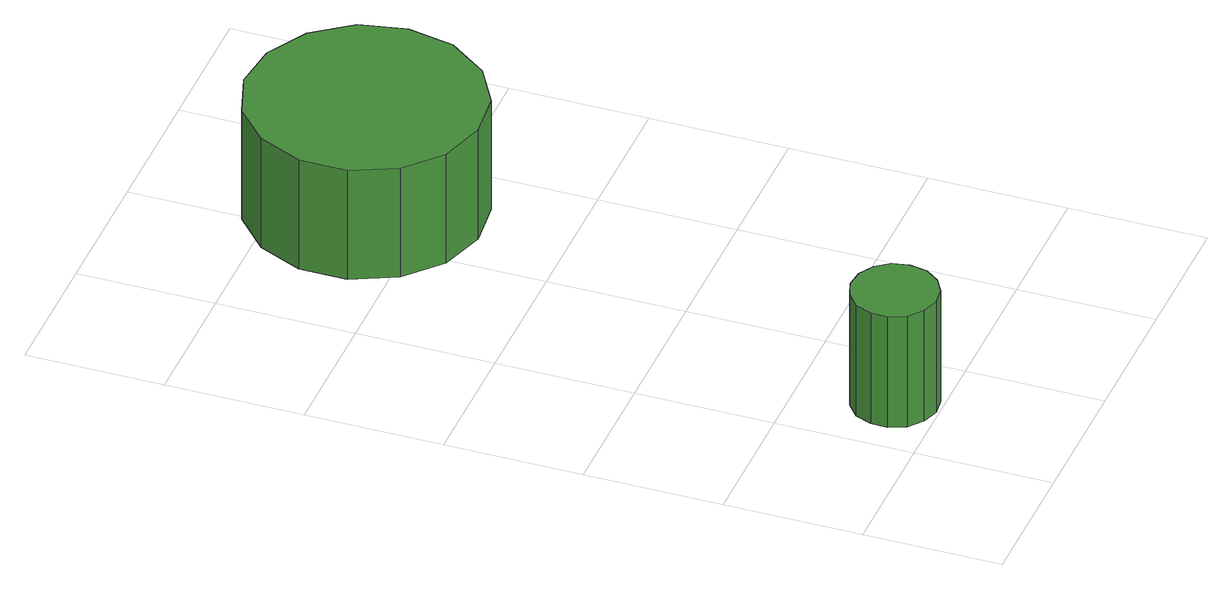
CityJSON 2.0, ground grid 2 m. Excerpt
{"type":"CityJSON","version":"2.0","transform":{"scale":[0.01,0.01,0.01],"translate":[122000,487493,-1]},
"CityObjects":{
"tree1":{"type":"SolitaryVegetationObject","attributes":{"function":"something"},"geometry":[{"type":"MultiSurface","lod":"1","boundaries":[[[0,1,2,3,4,5,6,7,8,9,10,11,12,13,14]],[[15,16,17,18,19,20,21,22,23,24,25,26,27,28,29]],[[0,29,28,1]],[[1,28,27,2]],[[2,27,26,3]],[[3,26,25,4]],[[4,25,24,5]],[[5,24,23,6]],[[6,23,22,7]],[[7,22,21,8]],[[8,21,20,9]],[[9,20,19,10]],[[10,19,18,11]],[[11,18,17,12]],[[12,17,16,13]],[[13,16,15,14]],[[14,15,29,0]]]}]},
"tree2":{"type":"SolitaryVegetationObject","attributes":{"function":"something"},"geometry":[{"type":"MultiSurface","lod":"1","boundaries":[[[30,31,32,33,34,35,36,37,38,39,40,41,42,43,44]],[[45,46,47,48,49,50,51,52,53,54,55,56,57,58,59]],[[30,59,58,31]],[[31,58,57,32]],[[32,57,56,33]],[[33,56,55,34]],[[34,55,54,35]],[[35,54,53,36]],[[36,53,52,37]],[[37,52,51,38]],[[38,51,50,39]],[[39,50,49,40]],[[40,49,48,41]],[[41,48,47,42]],[[42,47,46,43]],[[43,46,45,44]],[[44,45,59,30]]]}]},
"tree3":{"type":"SolitaryVegetationObject","attributes":{"function":"something"}}
},
"vertices":[
[165,66,250],[160,91,250],[145,111,250],[123,124,250],[97,127,250],[73,119,250],[53,102,250],[43,78,250],[43,53,250],[53,29,250],[73,12,250],[97,4,250],[123,7,250],[145,20,250],[160,40,250],[160,40,67],[145,20,67],[123,7,67],[97,4,67],[73,12,67],[53,29,67],[43,53,67],[43,78,67],[53,102,67],[73,119,67],[97,127,67],[123,124,67],[145,111,67],[160,91,67],[165,66,67],
[448,888,246],[434,956,246],[392,1013,246],[331,1048,246],[262,1056,246],[195,1034,246],[143,987,246],[114,923,246],[114,853,246],[143,788,246],[195,741,246],[262,720,246],[331,727,246],[392,762,246],[434,819,246],[434,819,66],[392,762,66],[331,727,66],[262,720,66],[195,741,66],[143,788,66],[114,853,66],[114,923,66],[143,987,66],[195,1034,66],[262,1056,66],[331,1048,66],[392,1013,66],[434,956,66],[448,888,66]
]}
